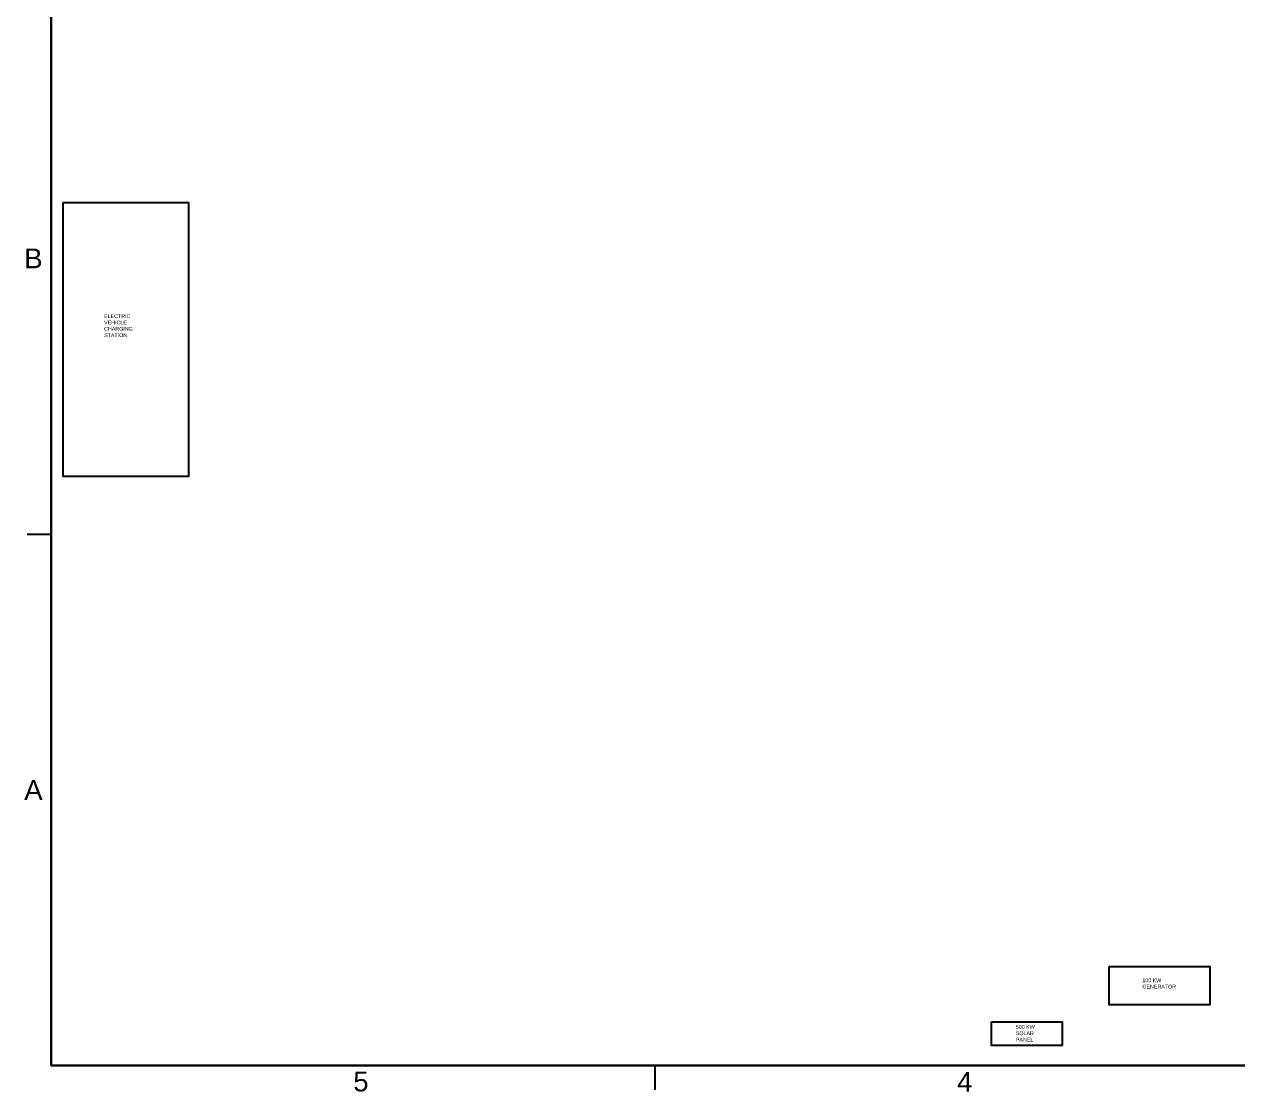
# Model space of a CAD drawing. Header units: inches. Extents: x 14.2 to 49.7, y 0.3 to 22.9.
# Drawn here: x 14.22 to 26.77, y 0.37 to 11.41 of the extents above; entities that cross this region are included whole.
import ezdxf

# ---------------------------------------------------------------- set-up
doc = ezdxf.new("R2010")
doc.units = ezdxf.units.IN
doc.header["$MEASUREMENT"] = 0
doc.layers.add('PDF_Geometry', color=7, linetype='Continuous', true_color=0x777777)
doc.layers.add('PDF_Text', color=7, linetype='Continuous')
doc.styles.add('PDF GillSansMTCondensed', font='arial.ttf')
doc.styles.get("Standard").update_dxf_attribs({"font": 'arial.ttf'})

msp = doc.modelspace()

# ---------------------------------------------------------------- linework, layer by layer
at = {"lineweight": 25}
for points in [[(14.623, 9.565), (15.922, 9.565), (15.922, 6.729), (14.623, 6.729)], [(25.442, 1.662), (26.485, 1.662), (26.485, 1.265), (25.442, 1.265)], [(24.226, 1.092), (24.956, 1.092), (24.956, 0.847), (24.226, 0.847)]]:
    msp.add_lwpolyline(points, close=True, dxfattribs=at)
at = {"layer": 'PDF_Geometry', "color": 7, "lineweight": 25}
for points in [[(14.502, 0.639), (14.502, 22.623)], [(45.731, 0.639), (14.502, 0.639), (45.731, 0.639), (45.731, 22.623), (14.502, 22.623), (45.731, 22.623)]]:
    msp.add_lwpolyline(points, close=True, dxfattribs=at)
for points in [[(14.252, 6.135), (14.502, 6.135)], [(20.748, 0.389), (20.748, 0.639)]]:
    msp.add_lwpolyline(points, dxfattribs=at)

# ---------------------------------------------------------------- texts
at = {"lineweight": 25, "char_height": 0.03936, "attachment_point": 1, "rotation": 359.9878}
for s, width, heights, insert in [('ELECTRIC VEHICLE CHARGING STATION', 0.30216, [0.483], (15.048, 8.408)), ('100 KW GENERATOR ', 0.27679, [0], (25.786, 1.54)), ('500 KW SOLAR PANEL', 0.27679, [0], (24.477, 1.058))]:
    msp.add_mtext_dynamic_manual_height_columns(s, width=width, gutter_width=0.787, heights=heights, dxfattribs=dict(at, insert=insert))
at = {"layer": 'PDF_Text', "lineweight": 25, "char_height": 0.204, "attachment_point": 4, "style": 'PDF GillSansMTCondensed'}
for s, insert in [('B', (14.222, 8.985)), ('A', (14.222, 3.488)), ('5', (17.625, 0.472)), ('4', (23.87, 0.47))]:
    msp.add_mtext(s, dxfattribs=dict(at, insert=insert))

doc.saveas('drawing.dxf')
